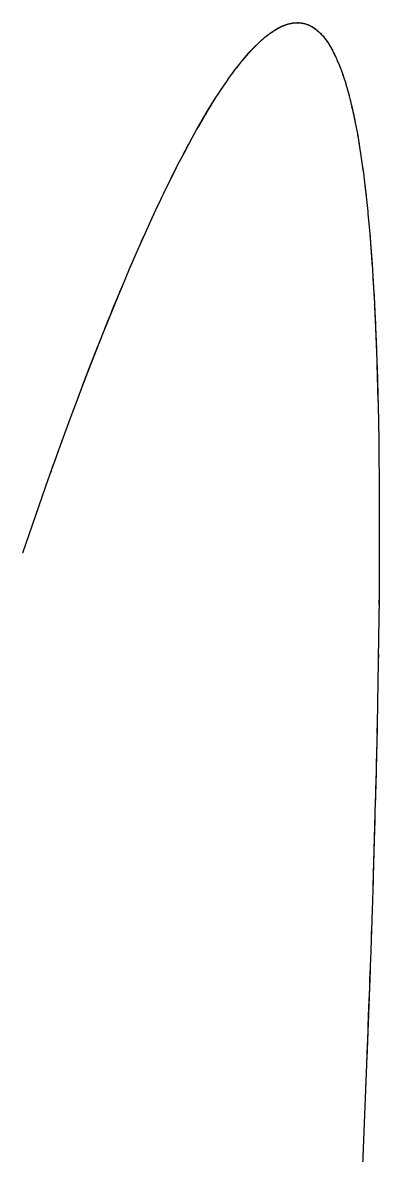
# Model space of a CAD drawing. Extents: x 0 to 11, y 0 to 8.5.
# Drawn here: x 4.7496 to 4.8436, y 5.5075 to 5.8062 of the extents above; entities that cross this region are included whole.
import ezdxf

# ---------------------------------------------------------------- set-up
doc = ezdxf.new("R2010")
doc.units = 0
doc.header["$LTSCALE"] = 0.5
doc.header["$MEASUREMENT"] = 0
doc.layers.add('VISIBLE', color=7, linetype='CONTINUOUS')

msp = doc.modelspace()

# ---------------------------------------------------------------- linework, layer by layer
at = {"layer": 'VISIBLE'}
for p, q in [((4.8139603, 5.80270136), (4.81483016, 5.80335607)), ((4.81446977, 5.80309344), (4.81527536, 5.80366404)), ((4.81472848, 5.80327954), (4.81515116, 5.80358358)), ((4.81525424, 5.80365811), (4.81531543, 5.80370239)), ((4.81531543, 5.80370239), (4.81532162, 5.80370687)), ((4.81586757, 5.80406375), (4.81590828, 5.80408988)), ((4.81590828, 5.80408988), (4.81621011, 5.80428352)), ((4.81590828, 5.80408988), (4.81598139, 5.80413159)), ((4.81594035, 5.80410267), (4.81660261, 5.80451327)), ((4.81598139, 5.80413159), (4.8162309, 5.80429604)), ((4.81598139, 5.80413159), (4.81605155, 5.80417162)), ((4.81621011, 5.80428352), (4.8162283, 5.80429432)), ((4.8162283, 5.80429432), (4.81623501, 5.8042983)), ((4.8162309, 5.80429604), (4.81641762, 5.8043991)), ((4.81641762, 5.8043991), (4.81720338, 5.80484279)), ((4.81649796, 5.80444447), (4.81670055, 5.80456835)), ((4.81660261, 5.80451327), (4.81763359, 5.8050471)), ((4.81670055, 5.80456835), (4.81693105, 5.80468957)), ((4.81681852, 5.80462623), (4.81720306, 5.80484262)), ((4.81693105, 5.80468957), (4.81693134, 5.80468972)), ((4.81693134, 5.80468972), (4.81694533, 5.80469708)), ((4.81694058, 5.8046944), (4.8174884, 5.80497192)), ((4.81720306, 5.80484262), (4.81725972, 5.80487166)), ((4.81725972, 5.80487166), (4.81811722, 5.80527404)), ((4.81735623, 5.80491695), (4.81748982, 5.80498883)), ((4.81745828, 5.80497186), (4.81789616, 5.80517796)), ((4.81748982, 5.80498883), (4.81766092, 5.80506979)), ((4.81759486, 5.80502704), (4.81760543, 5.80503388)), ((4.81764497, 5.80505947), (4.8180077, 5.80522461)), ((4.81766092, 5.80506979), (4.81779261, 5.80513183)), ((4.81772913, 5.80509779), (4.81779261, 5.80513183)), ((4.81782341, 5.80514634), (4.81815213, 5.80528921)), ((4.81782341, 5.80514634), (4.81784804, 5.80515795)), ((4.81811722, 5.80527404), (4.8181458, 5.80528745)), ((4.8181186, 5.80527469), (4.81811971, 5.80527512)), ((4.81811971, 5.80527512), (4.81885583, 5.80556312)), ((4.8181458, 5.80528745), (4.81823177, 5.80532804)), ((4.81823177, 5.80532804), (4.81842568, 5.80540127)), ((4.81825573, 5.80533508), (4.81832784, 5.80535414)), ((4.81825983, 5.805328), (4.81832784, 5.80535414)), ((4.8183089, 5.80534914), (4.81832784, 5.80535414)), ((4.81832784, 5.80535414), (4.81919294, 5.80568672)), ((4.81832784, 5.80535414), (4.81832816, 5.80535423)), ((4.81832784, 5.80535414), (4.81832816, 5.80535423)), ((4.81842568, 5.80540127), (4.8190499, 5.80563614)), ((4.81897508, 5.80561278), (4.81911095, 5.8056552)), ((4.81911095, 5.8056552), (4.8193758, 5.80573789)), ((4.81916508, 5.80567601), (4.81987556, 5.80587821)), ((4.81928829, 5.80571194), (4.8193182, 5.8057199)), ((4.8193182, 5.8057199), (4.81933557, 5.80572453)), ((4.81987556, 5.80587821), (4.820179, 5.80594885)), ((4.82005007, 5.80591884), (4.82009089, 5.80593128)), ((4.82009089, 5.80593128), (4.82076182, 5.8060615)), ((4.820179, 5.80594885), (4.82025867, 5.80596053)), ((4.82018965, 5.80594611), (4.82048127, 5.80600705)), ((4.82050831, 5.8060127), (4.82060227, 5.80603234)), ((4.82050831, 5.8060127), (4.82056833, 5.80602048)), ((4.82056833, 5.80602048), (4.82078681, 5.80606547)), ((4.82072847, 5.80605503), (4.82074466, 5.80605679)), ((4.82078247, 5.80606458), (4.82079968, 5.80606646)), ((4.82078681, 5.80606547), (4.82079994, 5.80606648)), ((4.82079968, 5.80606646), (4.8209145, 5.80607902)), ((4.82124512, 5.80611506), (4.82145952, 5.80613822)), ((4.82145952, 5.80613822), (4.82151262, 5.80613963)), ((4.82148016, 5.80613927), (4.82151759, 5.80614023)), ((4.82150279, 5.80613937), (4.82150851, 5.80614)), ((4.82151262, 5.80613963), (4.82205572, 5.80615411)), ((4.82151262, 5.80613963), (4.82154639, 5.80614366)), ((4.82151759, 5.80614023), (4.8217123, 5.8061452)), ((4.82154639, 5.80614366), (4.82168555, 5.80614424)), ((4.82205572, 5.80615411), (4.82215846, 5.80614548)), ((4.82215846, 5.80614548), (4.82240918, 5.80614584)), ((4.82229726, 5.80614568), (4.82255461, 5.80613045)), ((4.82229864, 5.8061492), (4.82232372, 5.80614993)), ((4.82232372, 5.80614993), (4.82245123, 5.80613656)), ((4.82240918, 5.80614584), (4.82255461, 5.80613045)), ((4.82262955, 5.80611787), (4.82268157, 5.806117)), ((4.82268157, 5.806117), (4.82284615, 5.80609958)), ((4.82282305, 5.80610203), (4.82283167, 5.80610019)), ((4.82283167, 5.80610019), (4.82293554, 5.80609506)), ((4.82293554, 5.80609506), (4.82335691, 5.80603454)), ((4.82297241, 5.80608481), (4.82307712, 5.80607092)), ((4.82303272, 5.8060811), (4.82307712, 5.80607092)), ((4.82335671, 5.80601712), (4.8237918, 5.80593589)), ((4.82335671, 5.80601712), (4.82369395, 5.80596503)), ((4.82335691, 5.80603454), (4.82363127, 5.80597471)), ((4.82351268, 5.80600075), (4.82364382, 5.80597277)), ((4.82364382, 5.80597277), (4.82372943, 5.80595451)), ((4.82369395, 5.80596503), (4.82377646, 5.80594056)), ((4.82372943, 5.80595451), (4.82376936, 5.80594599)), ((4.82376936, 5.80594599), (4.82381515, 5.80593128)), ((4.82377646, 5.80594056), (4.82381515, 5.80593128)), ((4.82377646, 5.80594056), (4.82390337, 5.80590294)), ((4.82381515, 5.80593128), (4.82390337, 5.80590294)), ((4.82390337, 5.80590294), (4.82414338, 5.80583177)), ((4.82414338, 5.80583177), (4.82428456, 5.80578655)), ((4.82428441, 5.80578662), (4.82465193, 5.80566809)), ((4.82428456, 5.80578655), (4.82428441, 5.80578662)), ((4.82428456, 5.80578655), (4.82435604, 5.80576365)), ((4.82435604, 5.80576365), (4.82435807, 5.80576286)), ((4.82473824, 5.8056378), (4.82478756, 5.80561847)), ((4.82476209, 5.80562706), (4.82485929, 5.80559037)), ((4.8247988, 5.8056132), (4.82477327, 5.80562517)), ((4.82477327, 5.80562517), (4.82489019, 5.8055721)), ((4.8247792, 5.80562175), (4.82479726, 5.80561378)), ((4.82478756, 5.80561847), (4.82479105, 5.80561711)), ((4.82479105, 5.80561711), (4.82491625, 5.80556805)), ((4.82490487, 5.80557251), (4.82528909, 5.80539635)), ((4.82491625, 5.80556805), (4.82572622, 5.80517106)), ((4.82505501, 5.80549931), (4.82597917, 5.80502332)), ((4.82505501, 5.80549931), (4.82512205, 5.80547293)), ((4.82538843, 5.80533881), (4.82590373, 5.80507039)), ((4.82545353, 5.80531433), (4.82560673, 5.80522479)), ((4.82548135, 5.80529107), (4.82617538, 5.80489566)), ((4.82560673, 5.80522479), (4.82560932, 5.80522375)), ((4.82560932, 5.80522375), (4.82564339, 5.80521003)), ((4.82566841, 5.80519939), (4.82582667, 5.80511365)), ((4.82589195, 5.80507719), (4.82589816, 5.80507329)), ((4.82589816, 5.80507329), (4.82623867, 5.80485961)), ((4.82590373, 5.80507039), (4.82607097, 5.80496605)), ((4.82607097, 5.80496605), (4.82616966, 5.80489965)), ((4.82612187, 5.8049329), (4.82617538, 5.80489566)), ((4.82617538, 5.80489566), (4.8262511, 5.80485253)), ((4.82617666, 5.80489493), (4.82626326, 5.80483667)), ((4.82626326, 5.80483667), (4.82626487, 5.80483559)), ((4.82626487, 5.80483559), (4.82662482, 5.8045934)), ((4.82626487, 5.80483559), (4.82636432, 5.80477689)), ((4.82641467, 5.80473929), (4.82657078, 5.8046363)), ((4.82650352, 5.80468067), (4.8267694, 5.80449036)), ((4.82656958, 5.8046371), (4.82657544, 5.80463284)), ((4.82657078, 5.8046363), (4.82678804, 5.80447449)), ((4.8267694, 5.80449036), (4.82678804, 5.80447449)), ((4.82688823, 5.8044002), (4.82689505, 5.80439516)), ((4.82693731, 5.8043539), (4.82723055, 5.80410786)), ((4.82709553, 5.80422115), (4.82734097, 5.80403092)), ((4.82723055, 5.80410786), (4.82763622, 5.80376513)), ((4.82734097, 5.80403092), (4.82770889, 5.80369972)), ((4.82755026, 5.80384251), (4.82768151, 5.80372399)), ((4.82768151, 5.80372399), (4.82772815, 5.80367399)), ((4.82806697, 5.80334364), (4.82828168, 5.80312659)), ((4.81015938, 5.79916575), (4.8111874, 5.80022312)), ((4.81071275, 5.79973505), (4.81165363, 5.80067092)), ((4.81103319, 5.80006451), (4.81200651, 5.80101454)), ((4.81116848, 5.80020546), (4.81132339, 5.80035005)), ((4.81165363, 5.80067092), (4.81253936, 5.80150118)), ((4.81200651, 5.80101454), (4.81211048, 5.80110965)), ((4.81211048, 5.80110965), (4.81233342, 5.80130813)), ((4.81253936, 5.80150118), (4.8126222, 5.80157719)), ((4.8126222, 5.80157719), (4.81307469, 5.80196358)), ((4.81280319, 5.80173174), (4.8137503, 5.80253244)), ((4.81285835, 5.80177837), (4.81286923, 5.80178814)), ((4.81333835, 5.80219596), (4.81341838, 5.80226513)), ((4.8137503, 5.80253244), (4.8139603, 5.80270136)), ((4.81412799, 5.80282758), (4.81435143, 5.80300831)), ((4.81435143, 5.80300831), (4.81446977, 5.80309344)), ((4.8282619, 5.80314659), (4.82862038, 5.80274764)), ((4.82826958, 5.80314037), (4.82828135, 5.80312911)), ((4.82838652, 5.80301418), (4.82844525, 5.80294642)), ((4.82861826, 5.80274461), (4.82870156, 5.80264959)), ((4.82862038, 5.80274764), (4.82904866, 5.80223041)), ((4.82870156, 5.80264959), (4.8289322, 5.80238653)), ((4.82870381, 5.80264127), (4.82904866, 5.80223041)), ((4.82888277, 5.80244291), (4.82932354, 5.80188766)), ((4.8289322, 5.80238653), (4.82931809, 5.80190025)), ((4.82904866, 5.80223041), (4.82910019, 5.80216902)), ((4.82904866, 5.80223041), (4.82915297, 5.80210444)), ((4.82915297, 5.80210444), (4.82966173, 5.80143799)), ((4.82931809, 5.80190025), (4.82935834, 5.80184572)), ((4.82932145, 5.80189018), (4.82935834, 5.80184572)), ((4.82932354, 5.80188766), (4.82937831, 5.80181867)), ((4.82935834, 5.80184572), (4.82936436, 5.80183847)), ((4.82935834, 5.80184572), (4.8295213, 5.80162496)), ((4.82937831, 5.80181867), (4.82939023, 5.80180365)), ((4.82939023, 5.80180365), (4.8295213, 5.80162496)), ((4.8295213, 5.80162496), (4.82958881, 5.8015335)), ((4.82953725, 5.80160336), (4.8296109, 5.8014986)), ((4.82954267, 5.80159395), (4.82958711, 5.8015285)), ((4.82957271, 5.80155309), (4.82958711, 5.8015285)), ((4.82958711, 5.8015285), (4.82965074, 5.80141981)), ((4.82958881, 5.8015335), (4.82969993, 5.80138297)), ((4.82964888, 5.80143753), (4.8302622, 5.80053426)), ((4.82966173, 5.80143799), (4.82969993, 5.80138297)), ((4.82969993, 5.80138297), (4.82991566, 5.8010723)), ((4.8297575, 5.80130006), (4.82998387, 5.80096994)), ((4.82998387, 5.80096994), (4.83004681, 5.80088092)), ((4.82998387, 5.80096994), (4.82999335, 5.80095611)), ((4.83004681, 5.80088092), (4.8302622, 5.80053426)), ((4.80761749, 5.79626881), (4.80859147, 5.7974333)), ((4.80822758, 5.79701173), (4.80844546, 5.79726285)), ((4.80830529, 5.79709997), (4.80861005, 5.79745409)), ((4.80844546, 5.79726285), (4.8090654, 5.79797737)), ((4.80859147, 5.7974333), (4.80981776, 5.79880543)), ((4.80868446, 5.79754476), (4.80868466, 5.79754499)), ((4.80939365, 5.79834434), (4.80947203, 5.79842807)), ((4.80947203, 5.79842807), (4.81063617, 5.7996716)), ((4.80981776, 5.79880543), (4.81042904, 5.79945018)), ((4.81030398, 5.79932097), (4.81091539, 5.79995268)), ((4.83071806, 5.79980186), (4.83081945, 5.79963907)), ((4.83071806, 5.79980186), (4.83080489, 5.79965253)), ((4.8307965, 5.79966766), (4.83101376, 5.79927601)), ((4.83081945, 5.79963907), (4.83131897, 5.79870572)), ((4.83149338, 5.79840497), (4.83214244, 5.79706901)), ((4.80531874, 5.79335006), (4.80646318, 5.79483454)), ((4.80603138, 5.79427444), (4.80677951, 5.79523868)), ((4.80699664, 5.79551853), (4.80832879, 5.79712838)), ((4.83214244, 5.79706901), (4.83230601, 5.79673095)), ((4.83245456, 5.79638094), (4.83301528, 5.79505442)), ((4.83301528, 5.79505442), (4.83303867, 5.7949991)), ((4.83301528, 5.79505442), (4.83325873, 5.79443542)), ((4.83319927, 5.79459606), (4.83379576, 5.7929846)), ((4.80373662, 5.79116247), (4.80522171, 5.7932192)), ((4.80488544, 5.79275349), (4.80548819, 5.79356986)), ((4.83379576, 5.7929846), (4.8339011, 5.79270002)), ((4.83408615, 5.79214722), (4.83408615, 5.79214722)), ((4.80167049, 5.78812886), (4.80194655, 5.78854288)), ((4.80194655, 5.78854288), (4.80339755, 5.79067842)), ((4.80339755, 5.79067842), (4.80373662, 5.79116247)), ((4.83467861, 5.79031702), (4.83480215, 5.78992178)), ((4.83480215, 5.78992178), (4.83548549, 5.78752184)), ((4.7992092, 5.7842579), (4.80004391, 5.78559222)), ((4.80004385, 5.78559506), (4.80167049, 5.78812886)), ((4.83555494, 5.78725491), (4.83564732, 5.78690934)), ((4.83559345, 5.78712514), (4.83628923, 5.78433799)), ((4.79776866, 5.78186428), (4.79843265, 5.78297879)), ((4.7978221, 5.78195653), (4.79871615, 5.78344118)), ((4.79797289, 5.78220514), (4.79925534, 5.78433166)), ((4.79799898, 5.78225027), (4.79805885, 5.7823512)), ((4.79801074, 5.78226789), (4.79806447, 5.78235901)), ((4.79801301, 5.78227442), (4.79978183, 5.78517993)), ((4.7989278, 5.78379183), (4.7992092, 5.7842579)), ((4.83614206, 5.78496339), (4.83647223, 5.78355885)), ((4.8362474, 5.78451529), (4.83627674, 5.78438801)), ((4.83628914, 5.78433835), (4.83630297, 5.7842789)), ((4.83632807, 5.78417213), (4.83637896, 5.78396008)), ((4.83637896, 5.78396008), (4.8370092, 5.78107665)), ((4.83646105, 5.7836058), (4.83640357, 5.78384972)), ((4.83640357, 5.78384972), (4.83651005, 5.78338802)), ((4.83646055, 5.7835868), (4.83662101, 5.7828868)), ((4.83647223, 5.78355885), (4.83662101, 5.7828868)), ((4.83647223, 5.78355885), (4.83651018, 5.7833974)), ((4.79546704, 5.77786407), (4.79658947, 5.77984883)), ((4.79609832, 5.77898034), (4.7978221, 5.78195653)), ((4.79647377, 5.7796448), (4.7976366, 5.78164219)), ((4.79658947, 5.77984883), (4.79720239, 5.7808999)), ((4.79677535, 5.78015036), (4.79705813, 5.78064617)), ((4.79696501, 5.78048508), (4.79677535, 5.78015036)), ((4.79712836, 5.78076919), (4.79717986, 5.78085886)), ((4.79723484, 5.78095209), (4.79801074, 5.78226789)), ((4.79798194, 5.78222154), (4.79799898, 5.78225027)), ((4.8370092, 5.78107665), (4.83713077, 5.78047702)), ((4.8371957, 5.78017262), (4.83782541, 5.77687429)), ((4.7937749, 5.77480215), (4.79546704, 5.77786407)), ((4.83774461, 5.77729753), (4.8379088, 5.77640855)), ((4.83785582, 5.77669542), (4.83796908, 5.77604586)), ((4.8379088, 5.77640855), (4.83842363, 5.77331083)), ((4.79216137, 5.77176496), (4.79351619, 5.77432749)), ((4.79267732, 5.77275216), (4.79315593, 5.77365448)), ((4.79326574, 5.77385378), (4.79332559, 5.77396526)), ((4.7932967, 5.77391234), (4.79332559, 5.77396526)), ((4.79351619, 5.77432749), (4.79388048, 5.7749932)), ((4.8382192, 5.77460386), (4.83827277, 5.77426504)), ((4.83827339, 5.77427706), (4.83829647, 5.77413208)), ((4.83829647, 5.77413208), (4.83830084, 5.77411025)), ((4.79098645, 5.76951695), (4.79216137, 5.77176496)), ((4.79204869, 5.77156756), (4.7921423, 5.77174367)), ((4.79267732, 5.77275216), (4.79278835, 5.7729646)), ((4.83842363, 5.77331083), (4.83868791, 5.77163921)), ((4.83868791, 5.77163921), (4.83903845, 5.7692051)), ((4.78933214, 5.76625411), (4.79098645, 5.76951695)), ((4.79013586, 5.76785676), (4.7901606, 5.7679065)), ((4.83903845, 5.7692051), (4.83940213, 5.76656535)), ((4.78676682, 5.76102326), (4.78878203, 5.76515893)), ((4.78857289, 5.76472972), (4.78980085, 5.76717855)), ((4.78878203, 5.76515893), (4.78933214, 5.76625411)), ((4.83940213, 5.76656535), (4.83991332, 5.76244366)), ((4.83979752, 5.76337731), (4.84012147, 5.76055281)), ((4.83991332, 5.76244366), (4.84006597, 5.76107648)), ((4.78476423, 5.75678381), (4.78614029, 5.75971639)), ((4.84006597, 5.76107648), (4.84056413, 5.75637586)), ((4.78340943, 5.75386627), (4.78476423, 5.75678381)), ((4.84062345, 5.75576774), (4.84117293, 5.74963719)), ((4.78200772, 5.7507698), (4.78340943, 5.75386627)), ((4.78069202, 5.74783358), (4.78200772, 5.7507698)), ((4.84111944, 5.75023396), (4.84125978, 5.7484935)), ((4.77929241, 5.74463399), (4.78069202, 5.74783358)), ((4.8412033, 5.74924867), (4.84171755, 5.74237276)), ((4.84129893, 5.74796993), (4.84176237, 5.74164249)), ((4.7778282, 5.7412548), (4.77929241, 5.74463399)), ((4.77582495, 5.73652288), (4.7778282, 5.7412548)), ((4.84171755, 5.74237276), (4.84171895, 5.74235082)), ((4.84171895, 5.74235082), (4.84218256, 5.7347871)), ((4.84193775, 5.7387811), (4.84231723, 5.732243)), ((4.77455056, 5.73345587), (4.7760495, 5.7370533)), ((4.77455056, 5.73345587), (4.7760495, 5.7370533)), ((4.84215029, 5.73531352), (4.84222845, 5.73391783)), ((4.77275092, 5.72906965), (4.77487832, 5.7342547)), ((4.77378551, 5.73161977), (4.77403317, 5.73221414)), ((4.77378551, 5.73161977), (4.77403317, 5.73221414)), ((4.77403317, 5.73221414), (4.77487832, 5.7342547)), ((4.8422317, 5.73385879), (4.84261867, 5.72596031)), ((4.84231723, 5.732243), (4.84236585, 5.73132459)), ((4.77117275, 5.72516374), (4.77275092, 5.72906965)), ((4.84236585, 5.73132459), (4.84277819, 5.72203978)), ((4.84248083, 5.72892348), (4.84248083, 5.72892348)), ((4.76914843, 5.72005891), (4.77173638, 5.72655871)), ((4.84261867, 5.72596031), (4.84263604, 5.7255316)), ((4.84263604, 5.7255316), (4.84295658, 5.71704496)), ((4.76958272, 5.72115928), (4.77014189, 5.72257199)), ((4.76959305, 5.72118567), (4.77018907, 5.72269118)), ((4.76985212, 5.72184756), (4.77014704, 5.72258671)), ((4.77018907, 5.72269118), (4.77084995, 5.72435859)), ((4.84264257, 5.72536239), (4.84270573, 5.72390772)), ((4.84270573, 5.72390772), (4.84284844, 5.72013672)), ((4.76620031, 5.71245471), (4.76916299, 5.72009546)), ((4.76771883, 5.71639674), (4.76936086, 5.72059243)), ((4.76958272, 5.72115928), (4.76985212, 5.72184756)), ((4.84276991, 5.72222634), (4.84279627, 5.72157546)), ((4.84277819, 5.72203978), (4.84281249, 5.72119502)), ((4.84279976, 5.7215085), (4.84309788, 5.71239405)), ((4.76592068, 5.71171985), (4.76867784, 5.71884719)), ((4.76808512, 5.71731499), (4.7687828, 5.71911537)), ((4.84295658, 5.71704496), (4.84298831, 5.71612919)), ((4.76664827, 5.71361158), (4.76771883, 5.71639674)), ((4.84298831, 5.71612919), (4.84325571, 5.70641126)), ((4.84299096, 5.71603296), (4.84300709, 5.71556648)), ((4.7642334, 5.70724416), (4.76557489, 5.71080944)), ((4.76552112, 5.71066651), (4.76597391, 5.71186018)), ((4.76557489, 5.71080944), (4.76649459, 5.71321977)), ((4.76637847, 5.71291444), (4.76644276, 5.71308391)), ((4.8430965, 5.71257217), (4.84313408, 5.71128972)), ((4.8431287, 5.71146377), (4.8431287, 5.71146377)), ((4.84313408, 5.71128972), (4.84314384, 5.71089511)), ((4.84322233, 5.70762432), (4.84327835, 5.70533502)), ((4.7642547, 5.70732469), (4.76427852, 5.70738895)), ((4.84323914, 5.70706169), (4.8432562, 5.70639197)), ((4.84327835, 5.70533502), (4.84344595, 5.69609563)), ((4.84344595, 5.69609563), (4.84346906, 5.6948213)), ((4.84347045, 5.69469929), (4.84358179, 5.68305073)), ((4.75669492, 5.68662399), (4.75785516, 5.68990254)), ((4.75769613, 5.68944521), (4.75798383, 5.69025103)), ((4.84355342, 5.68686289), (4.84358763, 5.68226658)), ((4.84358052, 5.6832224), (4.84358919, 5.68135041)), ((4.84358763, 5.68226658), (4.84360903, 5.66971055)), ((4.84360903, 5.66971055), (4.84360277, 5.66768137)), ((4.84360824, 5.66867914), (4.84352989, 5.65439887)), ((4.84352814, 5.65423281), (4.84333953, 5.63859955)), ((4.84353358, 5.6550715), (4.8435101, 5.65273783)), ((4.84352989, 5.65439887), (4.84352814, 5.65423281)), ((4.8433505, 5.63950868), (4.84332644, 5.63779003)), ((4.84332657, 5.63779706), (4.84302419, 5.62107246)), ((4.84303776, 5.62182267), (4.84296913, 5.61868238)), ((4.84300261, 5.62010301), (4.84258337, 5.60231801)), ((4.84300261, 5.62010301), (4.8429229, 5.61656719)), ((4.84273341, 5.60827207), (4.84266819, 5.60560886)), ((4.84266819, 5.60560886), (4.84262131, 5.60378007)), ((4.84254443, 5.60084676), (4.84199124, 5.58149034)), ((4.84259404, 5.60277069), (4.84250119, 5.5993337)), ((4.84258337, 5.60231801), (4.84254443, 5.60084676)), ((4.84211051, 5.5853829), (4.84194821, 5.58008602)), ((4.84217631, 5.58763655), (4.84209731, 5.58495082)), ((4.84213819, 5.58630207), (4.84211051, 5.5853829)), ((4.84217631, 5.58763655), (4.84213816, 5.58630097)), ((4.84194821, 5.58008602), (4.84124818, 5.55895622)), ((4.84200272, 5.58189186), (4.84188361, 5.5781362)), ((4.84115974, 5.55644113), (4.84028652, 5.53299915)), ((4.84115007, 5.55618175), (4.84104631, 5.55323651)), ((4.84080084, 5.54652072), (4.84061994, 5.54165381)), ((4.84056883, 5.54033333), (4.84033676, 5.53434789)), ((4.84033901, 5.53440835), (4.84021574, 5.53122891)), ((4.84022642, 5.53146788), (4.83913903, 5.50492218)), ((4.84021574, 5.53122891), (4.84019551, 5.53071336)), ((4.84001697, 5.52615911), (4.84000547, 5.52586573)), ((4.83997956, 5.52521362), (4.83996199, 5.52478085))]:
    msp.add_line(p, q, dxfattribs=at)
at = {"layer": 'VISIBLE', "flags": 128}
for points in [[(4.81483016, 5.80335607), (4.8149604, 5.80345729), (4.81515116, 5.80358358)], [(4.81515116, 5.80358358), (4.81542659, 5.80376593), (4.81598139, 5.80413159)], [(4.81515116, 5.80358358), (4.81516555, 5.80359393), (4.81525424, 5.80365811)], [(4.81605155, 5.80417162), (4.81605448, 5.80417329), (4.81649796, 5.80444447)], [(4.81623501, 5.8042983), (4.81656012, 5.80449128), (4.81660261, 5.80451327)], [(4.81660261, 5.80451327), (4.81664053, 5.80453679), (4.81670055, 5.80456835)], [(4.81670055, 5.80456835), (4.81674295, 5.80459427), (4.81693105, 5.80468957)], [(4.81694533, 5.80469708), (4.81704562, 5.80474982), (4.81735623, 5.80491695)], [(4.81720338, 5.80484279), (4.81722896, 5.80485723), (4.81725972, 5.80487166)], [(4.81725972, 5.80487166), (4.81742061, 5.80495413), (4.81745828, 5.80497186)], [(4.8174884, 5.80497192), (4.81758638, 5.80502156), (4.81759486, 5.80502704)], [(4.81763359, 5.8050471), (4.81766355, 5.80506261), (4.81772913, 5.80509779)], [(4.81779261, 5.80513183), (4.81780367, 5.80513776), (4.81782341, 5.80514634)], [(4.81789616, 5.80517796), (4.81790063, 5.80518007), (4.81800955, 5.80523202), (4.8181186, 5.80527469)], [(4.81885583, 5.80556312), (4.81896427, 5.80560555), (4.81897508, 5.80561278)], [(4.8190499, 5.80563614), (4.81912723, 5.80566524), (4.81916508, 5.80567601)], [(4.81919294, 5.80568672), (4.81958461, 5.8058029), (4.81954404, 5.8057897), (4.81962665, 5.80581654), (4.81971559, 5.80584164), (4.81975766, 5.80585077), (4.81987556, 5.80587821)], [(4.81933557, 5.80572453), (4.81994665, 5.80588731), (4.82005007, 5.80591884)], [(4.81987556, 5.80587821), (4.82000014, 5.80591367), (4.82009089, 5.80593128)], [(4.82009089, 5.80593128), (4.8201203, 5.80594025), (4.820179, 5.80594885)], [(4.820179, 5.80594885), (4.8203841, 5.8059966), (4.82050831, 5.8060127)], [(4.82025867, 5.80596053), (4.82032298, 5.80596996), (4.82056833, 5.80602048)], [(4.82056833, 5.80602048), (4.82119439, 5.80610165), (4.82151262, 5.80613963)], [(4.82060227, 5.80603234), (4.82069174, 5.80605104), (4.82072847, 5.80605503)], [(4.82074466, 5.80605679), (4.82110772, 5.80609629), (4.82150279, 5.80613937)], [(4.82076182, 5.8060615), (4.82077173, 5.8060634), (4.82078247, 5.80606458)], [(4.8209145, 5.80607902), (4.82145326, 5.80613805), (4.82145952, 5.80613822)], [(4.82145952, 5.80613822), (4.82146591, 5.80613891), (4.82148016, 5.80613927)], [(4.82150851, 5.80614), (4.82154198, 5.80614365), (4.82154639, 5.80614366)], [(4.82154639, 5.80614366), (4.82154793, 5.80614385), (4.82178304, 5.80615211), (4.82203038, 5.80615624), (4.82205572, 5.80615411)], [(4.82168555, 5.80614424), (4.82188638, 5.80614508), (4.82215846, 5.80614548)], [(4.82205572, 5.80615411), (4.82212404, 5.80615593), (4.82229726, 5.80614568)], [(4.82215846, 5.80614548), (4.82245151, 5.80612085), (4.82262955, 5.80611787)], [(4.82255461, 5.80613045), (4.82278344, 5.8061169), (4.82293554, 5.80609506)], [(4.82262955, 5.80611787), (4.8227684, 5.80610332), (4.82283167, 5.80610019)], [(4.82268157, 5.806117), (4.82275878, 5.80611572), (4.82282305, 5.80610203)], [(4.82283167, 5.80610019), (4.82286541, 5.80609301), (4.82335671, 5.80601712)], [(4.82293554, 5.80609506), (4.82298181, 5.80609277), (4.82303272, 5.8060811)], [(4.82307712, 5.80607092), (4.82311485, 5.80606228), (4.82335671, 5.80601712)], [(4.82307712, 5.80607092), (4.8232094, 5.80605338), (4.82331548, 5.80604049)], [(4.82331548, 5.80604049), (4.82334743, 5.80603661), (4.82335691, 5.80603454)], [(4.82335691, 5.80603454), (4.82336715, 5.80603307), (4.82351268, 5.80600075)], [(4.82363127, 5.80597471), (4.82366327, 5.80596773), (4.82377646, 5.80594056)], [(4.82381515, 5.80593128), (4.82395923, 5.8058967), (4.82396025, 5.80589043), (4.82414338, 5.80583177)], [(4.82390337, 5.80590294), (4.82432264, 5.80576824), (4.82428456, 5.80578655)], [(4.82414338, 5.80583177), (4.82415614, 5.80582799), (4.82428441, 5.80578662)], [(4.82428441, 5.80578662), (4.82423228, 5.80581169), (4.82435604, 5.80576365)], [(4.82435604, 5.80576365), (4.82472659, 5.80564496), (4.8247792, 5.80562175)], [(4.82435807, 5.80576286), (4.82475739, 5.80560787), (4.82504729, 5.80550236), (4.82505501, 5.80549931)], [(4.82479726, 5.80561378), (4.82480228, 5.80561156), (4.8247988, 5.8056132)], [(4.82485929, 5.80559037), (4.82489679, 5.80557621), (4.82490487, 5.80557251)], [(4.82512205, 5.80547293), (4.82519678, 5.80544352), (4.82528909, 5.80539635)], [(4.82528909, 5.80539635), (4.82539171, 5.8053493), (4.82566841, 5.80519939)], [(4.82528909, 5.80539635), (4.8253617, 5.80535924), (4.82548135, 5.80529107)], [(4.82607097, 5.80496605), (4.82610259, 5.80494632), (4.82612187, 5.8049329)], [(4.82617538, 5.80489566), (4.82624095, 5.80485003), (4.82625007, 5.80484554)], [(4.82623867, 5.80485961), (4.82635929, 5.80478391), (4.82650352, 5.80468067)], [(4.82625007, 5.80484554), (4.82627087, 5.8048353), (4.82626326, 5.80483667)], [(4.82626326, 5.80483667), (4.82626294, 5.80483672), (4.82626487, 5.80483559)], [(4.82647339, 5.80470551), (4.82648595, 5.80469694), (4.82650352, 5.80468514), (4.82656958, 5.8046371)], [(4.82657544, 5.80463284), (4.82675817, 5.80449993), (4.8267694, 5.80449036)], [(4.8267694, 5.80449036), (4.82683201, 5.80444554), (4.82688823, 5.8044002)], [(4.82678804, 5.80447449), (4.82684317, 5.80443343), (4.82688823, 5.8044002)], [(4.82678804, 5.80447449), (4.82698423, 5.80430742), (4.82709553, 5.80422115)], [(4.82688823, 5.8044002), (4.82729741, 5.80407013), (4.82734097, 5.80403092)], [(4.82734097, 5.80403092), (4.8273456, 5.80402733), (4.82755026, 5.80384251)], [(4.82763622, 5.80376513), (4.82768652, 5.80372263), (4.82770889, 5.80369972)], [(4.82770889, 5.80369972), (4.82775551, 5.80365774), (4.82820633, 5.80320843), (4.8282619, 5.80314659)], [(4.82770889, 5.80369972), (4.82804816, 5.80335206), (4.82840597, 5.80298625)], [(4.81091539, 5.79995268), (4.81103531, 5.80007657), (4.81111775, 5.80015557), (4.81116848, 5.80020546), (4.81116848, 5.80020546)], [(4.8111874, 5.80022312), (4.81130546, 5.80034456), (4.81165363, 5.80067092)], [(4.81165363, 5.80067092), (4.81191405, 5.80092995), (4.81200651, 5.80101454)], [(4.81200651, 5.80101454), (4.81203625, 5.80104357), (4.81211048, 5.80110965)], [(4.81233342, 5.80130813), (4.81242275, 5.80138766), (4.81285835, 5.80177837)], [(4.81253936, 5.80150118), (4.81262112, 5.80157781), (4.81280319, 5.80173174)], [(4.81286923, 5.80178814), (4.81312706, 5.80201939), (4.81348579, 5.80230882)], [(4.81341838, 5.80226513), (4.81345104, 5.80229186), (4.81357673, 5.80239282), (4.8137503, 5.80253244)], [(4.81348579, 5.80230882), (4.81383256, 5.8025886), (4.81412799, 5.80282758)], [(4.8137503, 5.80253244), (4.81386743, 5.80263146), (4.8139603, 5.80270136)], [(4.8139603, 5.80270136), (4.81414812, 5.80285244), (4.81433915, 5.80299948), (4.81435143, 5.80300831)], [(4.81435143, 5.80300831), (4.81436438, 5.8030188), (4.81446977, 5.80309344)], [(4.82828135, 5.80312911), (4.82835708, 5.80304815), (4.82838652, 5.80301418)], [(4.82840597, 5.80298625), (4.82851561, 5.80287416), (4.82862038, 5.80274764)], [(4.82862038, 5.80274764), (4.82879617, 5.802552), (4.82888277, 5.80244291)], [(4.82910019, 5.80216902), (4.82913867, 5.80212318), (4.82915297, 5.80210444)], [(4.82915297, 5.80210444), (4.82918134, 5.80207018), (4.82921622, 5.80202862)], [(4.82921622, 5.80202862), (4.82927524, 5.80195829), (4.82931809, 5.80190025)], [(4.82931809, 5.80190025), (4.8293351, 5.80187881), (4.82939023, 5.80180365)], [(4.82939023, 5.80180365), (4.82944446, 5.80173534), (4.82953725, 5.80160336)], [(4.8295213, 5.80162496), (4.82952549, 5.80161925), (4.82954267, 5.80159395)], [(4.82964888, 5.80143753), (4.82964811, 5.8014448), (4.82998387, 5.80096994)], [(4.82965074, 5.80141981), (4.82965074, 5.80141981), (4.82964888, 5.80143753)], [(4.82969993, 5.80138297), (4.82971009, 5.80136921), (4.8297575, 5.80130006)], [(4.8302622, 5.80053426), (4.83038701, 5.80033338), (4.83071806, 5.79980186)], [(4.80832879, 5.79712838), (4.8084517, 5.79727691), (4.80859147, 5.7974333)], [(4.80859147, 5.7974333), (4.80863346, 5.79748351), (4.80868446, 5.79754476)], [(4.80861005, 5.79745409), (4.80867632, 5.7975311), (4.80868446, 5.79754476)], [(4.80868446, 5.79754476), (4.80868452, 5.79754486), (4.80868466, 5.79754499)], [(4.80868466, 5.79754499), (4.80870881, 5.79757401), (4.80873448, 5.79760334), (4.80916914, 5.79809614), (4.80939365, 5.79834434)], [(4.80868466, 5.79754499), (4.80871409, 5.79757387), (4.80880418, 5.7976763)], [(4.80880418, 5.7976763), (4.80913799, 5.7980558), (4.80947203, 5.79842807)], [(4.80947203, 5.79842807), (4.80968478, 5.79866516), (4.80981776, 5.79880543)], [(4.80981776, 5.79880543), (4.80991683, 5.79891628), (4.81015938, 5.79916575)], [(4.81042904, 5.79945018), (4.8105477, 5.79957533), (4.8107872, 5.79982571), (4.81080669, 5.79984609), (4.81090565, 5.7999435), (4.81091539, 5.79995268)], [(4.81091539, 5.79995268), (4.81100856, 5.80004047), (4.81103319, 5.80006451)], [(4.83101376, 5.79927601), (4.83148982, 5.79841781), (4.83214244, 5.79706901)], [(4.80646318, 5.79483454), (4.80690668, 5.79540982), (4.80699664, 5.79551853)], [(4.83230601, 5.79673095), (4.83231076, 5.79672112), (4.83245456, 5.79638094)], [(4.83303867, 5.7949991), (4.83313047, 5.79478192), (4.83319927, 5.79459606)], [(4.80522171, 5.7932192), (4.8052785, 5.79329785), (4.80531874, 5.79335006)], [(4.83379576, 5.7929846), (4.83406017, 5.79221753), (4.83408615, 5.79214722)], [(4.8339011, 5.79270002), (4.83394671, 5.7925768), (4.83408615, 5.79214722)], [(4.83408615, 5.79214722), (4.83475687, 5.7900808), (4.83480215, 5.78992178)], [(4.80167049, 5.78812886), (4.80176022, 5.78826863), (4.80194655, 5.78854288)], [(4.80229675, 5.78905829), (4.80252281, 5.78938556), (4.80296565, 5.79004276)], [(4.80339755, 5.79067842), (4.80356403, 5.79092344), (4.80373662, 5.79116247)], [(4.79960243, 5.78488524), (4.79984256, 5.78526622), (4.80025449, 5.78592318)], [(4.79978183, 5.78517993), (4.79986419, 5.78531521), (4.80004385, 5.78559506)], [(4.83548549, 5.78752184), (4.83555793, 5.7872674), (4.83559345, 5.78712514)], [(4.83591892, 5.78585674), (4.83611, 5.78509982), (4.83614206, 5.78496339)], [(4.7978221, 5.78195653), (4.79787317, 5.78204472), (4.79801301, 5.78227442)], [(4.79806447, 5.78235901), (4.79810802, 5.78243286), (4.79818224, 5.78255847)], [(4.79843265, 5.78297879), (4.7985208, 5.78312675), (4.7989278, 5.78379183)], [(4.79871615, 5.78344118), (4.79873814, 5.78347769), (4.7989278, 5.78379183)], [(4.83627674, 5.78438801), (4.83630296, 5.78427426), (4.83646055, 5.7835868)], [(4.83628923, 5.78433799), (4.83634654, 5.7841084), (4.83637896, 5.78396008)], [(4.83630297, 5.7842789), (4.83631938, 5.78420832), (4.83632807, 5.78417213)], [(4.83637896, 5.78396008), (4.83643623, 5.78372149), (4.83647223, 5.78355885)], [(4.83662101, 5.7828868), (4.83665318, 5.7827415), (4.8368609, 5.78180815), (4.8370092, 5.78107665)], [(4.79705813, 5.78064617), (4.79711844, 5.78075193), (4.79712836, 5.78076919)], [(4.79717986, 5.78085886), (4.79742497, 5.7812856), (4.7976366, 5.78164219)], [(4.7976366, 5.78164219), (4.797747, 5.78183183), (4.7978221, 5.78195653)], [(4.7976366, 5.78164219), (4.79770011, 5.78174921), (4.79776866, 5.78186428)], [(4.8370092, 5.78107665), (4.83711909, 5.78057389), (4.8371957, 5.78017262)], [(4.83713077, 5.78047702), (4.83719198, 5.78017512), (4.83724108, 5.77993494)], [(4.79437424, 5.77588665), (4.79501295, 5.77706258), (4.79536173, 5.77767785), (4.79546704, 5.77786407)], [(4.79546704, 5.77786407), (4.79578455, 5.77843861), (4.79609832, 5.77898034)], [(4.83782541, 5.77687429), (4.83787166, 5.77663206), (4.8379088, 5.77640855)], [(4.79278835, 5.7729646), (4.79283202, 5.77304814), (4.79297595, 5.7733239), (4.79299181, 5.77335386), (4.79315593, 5.77365448)], [(4.79315593, 5.77365448), (4.79340904, 5.77413168), (4.79351619, 5.77432749)], [(4.79332559, 5.77396526), (4.79431738, 5.77578198), (4.79437424, 5.77588665)], [(4.79351619, 5.77432749), (4.79359588, 5.77447822), (4.7937749, 5.77480215)], [(4.79098645, 5.76951695), (4.79130486, 5.77014494), (4.79216137, 5.77176496)], [(4.7921423, 5.77174367), (4.79219467, 5.77184219), (4.79267732, 5.77275216)], [(4.83842363, 5.77331083), (4.83860008, 5.77224912), (4.83868791, 5.77163921)], [(4.78933214, 5.76625411), (4.79000094, 5.76758557), (4.79013586, 5.76785676)], [(4.83903845, 5.7692051), (4.83929997, 5.76738908), (4.83940213, 5.76656535)], [(4.78878203, 5.76515893), (4.78890938, 5.76542028), (4.78933214, 5.76625411)], [(4.83991332, 5.76244366), (4.83996666, 5.76201356), (4.84006597, 5.76107648)], [(4.78614029, 5.75971639), (4.78640753, 5.76028592), (4.78676682, 5.76102326)], [(4.78340943, 5.75386627), (4.78379762, 5.75472381), (4.78476423, 5.75678381)], [(4.84056413, 5.75637586), (4.84059532, 5.75608154), (4.84062345, 5.75576774)], [(4.78069202, 5.74783358), (4.78107814, 5.74871629), (4.78200772, 5.7507698)], [(4.84117293, 5.74963719), (4.84118083, 5.74954901), (4.8412033, 5.74924867)], [(4.7778282, 5.7412548), (4.77824787, 5.74224611), (4.77929241, 5.74463399)], [(4.84171755, 5.74237276), (4.84171786, 5.74236868), (4.84171895, 5.74235082)], [(4.77487832, 5.7342547), (4.77530579, 5.73529658), (4.77582495, 5.73652288)], [(4.77487832, 5.7342547), (4.77536187, 5.73542221), (4.77582495, 5.73652288)], [(4.84218256, 5.7347871), (4.8422008, 5.73448946), (4.8422317, 5.73385879)], [(4.77275092, 5.72906965), (4.77278339, 5.72915001), (4.77351516, 5.7309413), (4.77386608, 5.73181072), (4.77403317, 5.73221414)], [(4.84231723, 5.732243), (4.84234487, 5.73176679), (4.84234162, 5.73183616), (4.84235429, 5.7315849), (4.84236585, 5.73132459)], [(4.77173638, 5.72655871), (4.77225116, 5.72785159), (4.77275092, 5.72906965)], [(4.84248083, 5.72892348), (4.84261082, 5.72615408), (4.84261867, 5.72596031)], [(4.84261867, 5.72596031), (4.84262378, 5.72585593), (4.84263604, 5.7255316)], [(4.77014189, 5.72257199), (4.77018177, 5.72267275), (4.77018907, 5.72269118)], [(4.77084995, 5.72435859), (4.77097951, 5.72468548), (4.77117275, 5.72516374)], [(4.76867784, 5.71884719), (4.76908347, 5.71989575), (4.76914843, 5.72005891)], [(4.76914843, 5.72005891), (4.76921591, 5.72023303), (4.76959305, 5.72118567)], [(4.76916299, 5.72009546), (4.76922715, 5.72026093), (4.76958272, 5.72115928)], [(4.76936086, 5.72059243), (4.76942626, 5.72075955), (4.76958272, 5.72115928)], [(4.84277819, 5.72203978), (4.84279198, 5.72172925), (4.84279356, 5.72169268), (4.84279519, 5.72164828), (4.84279976, 5.7215085)], [(4.84295658, 5.71704496), (4.84298065, 5.71640773), (4.84298831, 5.71612919)], [(4.76475723, 5.70865327), (4.76494858, 5.70916802), (4.76557489, 5.71080944)], [(4.76475723, 5.70865327), (4.76476461, 5.7086722), (4.76552112, 5.71066651)], [(4.76557489, 5.71080944), (4.76580252, 5.7114144), (4.76592068, 5.71171985)], [(4.84309788, 5.71239405), (4.84312759, 5.71148563), (4.8431287, 5.71146377)], [(4.84314384, 5.71089511), (4.84314599, 5.7108319), (4.84319565, 5.70895509), (4.84323914, 5.70706169)], [(4.84314384, 5.71089511), (4.84321989, 5.70781718), (4.84323914, 5.70706169)], [(4.76427852, 5.70738895), (4.76440039, 5.70771763), (4.7646782, 5.70845051), (4.76475723, 5.70865327)], [(4.75798383, 5.69025103), (4.7589013, 5.69282075), (4.76240835, 5.70239371), (4.7642334, 5.70724416)], [(4.75798383, 5.69025103), (4.75917314, 5.6934983), (4.76206791, 5.70145626), (4.76284826, 5.70351807), (4.7642334, 5.70724416)], [(4.84325571, 5.70641126), (4.84326486, 5.70607867), (4.84327835, 5.70533502)], [(4.84344595, 5.69609563), (4.84347088, 5.69442112), (4.84347614, 5.69410397)], [(4.84346906, 5.6948213), (4.84346953, 5.69479573), (4.84347045, 5.69469929)], [(4.75669492, 5.68662399), (4.75711856, 5.68785119), (4.7569849, 5.68748029), (4.75781956, 5.68981059), (4.75785516, 5.68990254)], [(4.75785516, 5.68990254), (4.75787434, 5.68995209), (4.75798383, 5.69025103)], [(4.84354226, 5.68816484), (4.84354903, 5.68758103), (4.8435523, 5.6871503)], [(4.8435523, 5.6871503), (4.84357798, 5.68376911), (4.84358052, 5.6832224)], [(4.74963836, 5.66637786), (4.7564712, 5.68597594), (4.75669492, 5.68662399)], [(4.84358179, 5.68305073), (4.84358727, 5.68247777), (4.84358763, 5.68226658)], [(4.84360903, 5.66971055), (4.84361019, 5.66903387), (4.84360824, 5.66867914)], [(4.84352989, 5.65439887), (4.84352969, 5.65436122), (4.84352814, 5.65423281)], [(4.84333953, 5.63859955), (4.84333642, 5.63834227), (4.84332657, 5.63779706)], [(4.84302419, 5.62107246), (4.84302001, 5.62084102), (4.84300261, 5.62010301)], [(4.84302419, 5.62107246), (4.8430209, 5.62091428), (4.84300261, 5.62010301)], [(4.8429229, 5.61656719), (4.84278764, 5.61056801), (4.84273341, 5.60827207)], [(4.84273341, 5.60827207), (4.84269775, 5.60676204), (4.84266819, 5.60560886)], [(4.84262131, 5.60378007), (4.84259811, 5.6028748), (4.84258337, 5.60231801)], [(4.84266819, 5.60560886), (4.84264362, 5.60460577), (4.84262131, 5.60378007)], [(4.84258337, 5.60231801), (4.84256875, 5.60169784), (4.84254443, 5.60084676)], [(4.84244077, 5.59690975), (4.84240577, 5.59565213), (4.84233526, 5.59319204)], [(4.84233526, 5.59319204), (4.84225676, 5.59045296), (4.84217631, 5.58763655)], [(4.84211051, 5.5853829), (4.84210837, 5.58531163), (4.84209731, 5.58495082)], [(4.84214465, 5.58651578), (4.84211616, 5.58556716), (4.84211051, 5.5853829)], [(4.84209731, 5.58495082), (4.84206634, 5.58389798), (4.84202722, 5.58266442)], [(4.84199124, 5.58149034), (4.84196929, 5.58072232), (4.84194821, 5.58008602)], [(4.84152075, 5.56686383), (4.8415024, 5.56629172), (4.84146201, 5.56513034)], [(4.84124818, 5.55895622), (4.84120599, 5.5576828), (4.84115974, 5.55644113)], [(4.84104631, 5.55323651), (4.84099011, 5.5516414), (4.84086406, 5.54822161), (4.84080084, 5.54652072)], [(4.84080084, 5.54652072), (4.84075082, 5.54513015), (4.84066877, 5.54296756)], [(4.84061994, 5.54165381), (4.84061792, 5.54159966), (4.84056883, 5.54033333)], [(4.84056883, 5.54033333), (4.84040817, 5.53609886), (4.84028652, 5.53299915)], [(4.84033676, 5.53434789), (4.84022392, 5.53143752), (4.84021574, 5.53122891)], [(4.84028652, 5.53299915), (4.84026014, 5.53229092), (4.84022642, 5.53146788)], [(4.84000547, 5.52586573), (4.83998924, 5.52545185), (4.83997956, 5.52521362)], [(4.83996199, 5.52478085), (4.83993891, 5.52421268), (4.83994414, 5.52434695)]]:
    msp.add_lwpolyline(points, dxfattribs=at)

doc.saveas('drawing.dxf')
